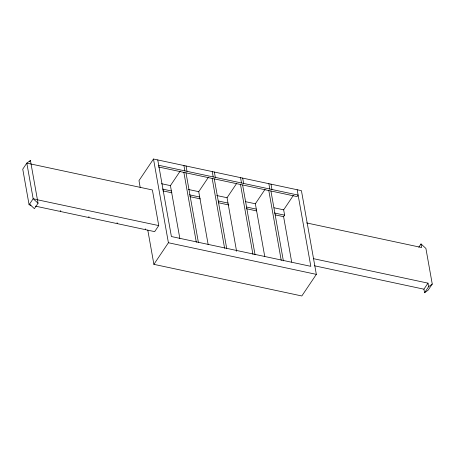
<?xml version="1.0" encoding="UTF-8"?>
<svg xmlns="http://www.w3.org/2000/svg" width="455" height="455" viewBox="0 0 455 455"><rect width="100%" height="100%" fill="white"/><g stroke="black" fill="none" stroke-linecap="round" stroke-linejoin="round"><path stroke-width="0.68" d="M29.7 161.553L30.434 160.467L38.049 203.22L34.392 208.657L29.501 204.187M31.014 205.199L29.097 204.79L33.158 198.744L26.811 163.118L30.434 160.467M37.338 199.768L158.738 225.589L154.677 231.635L145.31 229.633L145.719 229.024L144.246 229.405L117.003 223.576L117.407 222.973L115.94 223.348L88.691 217.524L89.1 216.921L87.627 217.297L60.384 211.478L60.794 210.87L59.321 211.251L35.484 206.155M147.801 230.162L153.892 264.349L301.819 295.972L316.339 274.371L301.426 190.651L153.494 159.028L138.98 180.629L140.22 187.608M179.844 238.471L170.432 185.623L180.186 171.108M208.151 244.523L198.738 191.674L208.498 177.16M153.892 264.349L168.407 242.748L153.494 159.028M236.589 251.274L227.051 197.726L236.412 183.792M264.77 256.626L255.357 203.777L265.111 189.263M291.689 262.091L283.601 216.682L284.62 215.175L283.664 209.829L293.424 195.314M418.799 247.253L421.012 243.96L425.903 248.43L432.25 284.056L428.189 290.097L424.566 292.753L423.929 289.187L427.996 283.146L313.603 258.696M424.566 292.753L428.627 286.707L432.25 284.056M158.704 165.279L298.122 195.081L297.104 196.594L158.38 166.939M161.474 183.712L170.432 185.623M188.404 189.468L198.738 191.674M216.716 195.519L227.051 197.726M245.711 201.719L255.357 203.777M274.018 207.77L283.664 209.829M162.424 189.052L171.381 190.969M189.354 194.808L199.694 197.021M218.355 201.008L228 203.072M246.661 207.059L256.307 209.124M274.285 212.963L284.62 215.175M162.913 190.884L171.933 192.812M189.963 196.668L200.371 198.892M218.406 202.748L228.808 204.972M246.149 208.68L256.552 210.904M275.281 214.902L283.601 216.682M306.562 222.922L421.649 247.52L421.012 243.96M314.394 265.771L423.929 289.187M168.407 242.748L316.339 274.371M37.412 199.66L33.158 198.744L38.049 203.22M427.996 283.146L428.627 286.707M297.172 189.741L310.816 266.334L171.399 236.537L157.754 159.938M270.987 184.144L271.942 189.485M270.924 190.998L283.368 260.851M268.86 183.689L269.815 189.03M268.797 190.543L281.241 260.397M242.68 178.093L243.63 183.433M242.617 184.946L255.062 254.8M240.553 177.638L241.503 182.978M240.49 184.491L252.929 254.345M214.373 172.041L215.323 177.382M214.305 178.895L226.749 248.749M212.24 171.586L213.196 176.927M212.178 178.44L224.622 248.293M186.061 165.99L187.016 171.33M185.998 172.843L198.443 242.697M183.934 165.535L184.884 170.875M183.871 172.388L196.315 242.242M158.738 225.589L152.391 189.963L26.811 163.118L22.75 169.163L29.097 204.79"/></g></svg>
